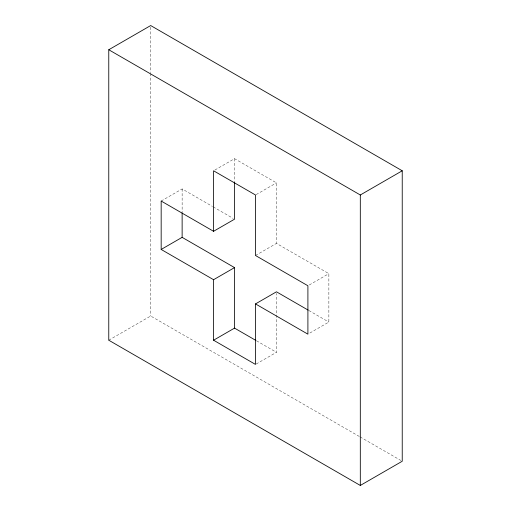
<?xml version="1.0" encoding="UTF-8"?>
<svg xmlns="http://www.w3.org/2000/svg" width="511" height="511" viewBox="0 0 511 511"><rect width="100%" height="100%" fill="white"/><g stroke="black" fill="none" stroke-linecap="round" stroke-linejoin="round"><path stroke-width="0.38" stroke-dasharray="2.56 1.92" d="M161.169 201.04L182.133 188.936L212.474 206.45M214.927 170.003L234.536 158.678L276.464 182.881L276.464 243.396L328.867 273.653L328.867 322.064L309.257 333.383M256.177 194.595L276.464 182.881M108.766 340.217L150.688 316.015L359.393 436.509M255.5 255.5L276.464 243.396M309.257 284.978L328.867 273.653M256.177 364.036L276.464 352.322L276.464 293.403M213.164 206.853L233.157 218.395M308.874 310.522L328.867 322.064M256.528 340.811L276.464 352.322M360.083 436.905L400.854 460.449M234.536 158.678L234.536 181.769M182.133 188.936L182.133 211.95M150.688 27.147L150.688 72.632M150.688 73.431L150.688 316.015"/><path stroke-width="0.77" d="M108.766 49.752L150.688 25.55L402.234 170.783L402.234 461.248L360.312 485.45L108.766 340.217L108.766 49.752L360.312 194.985L402.234 170.783M234.536 182.568L234.536 219.193L213.572 231.298L161.169 201.04L161.169 249.451L182.133 237.347L234.536 267.604L234.536 328.119L255.845 340.415M161.169 249.451L213.572 279.702L234.536 267.604M213.572 279.702L213.572 340.217L255.5 364.426L255.5 303.911L276.464 291.807L308.184 310.12M213.572 340.217L234.536 328.119M255.5 303.911L307.903 334.168L307.903 285.758L255.5 255.5L255.5 194.985L213.572 170.783L213.572 231.298M360.312 194.985L360.312 485.45M182.133 212.742L182.133 237.347"/></g></svg>
